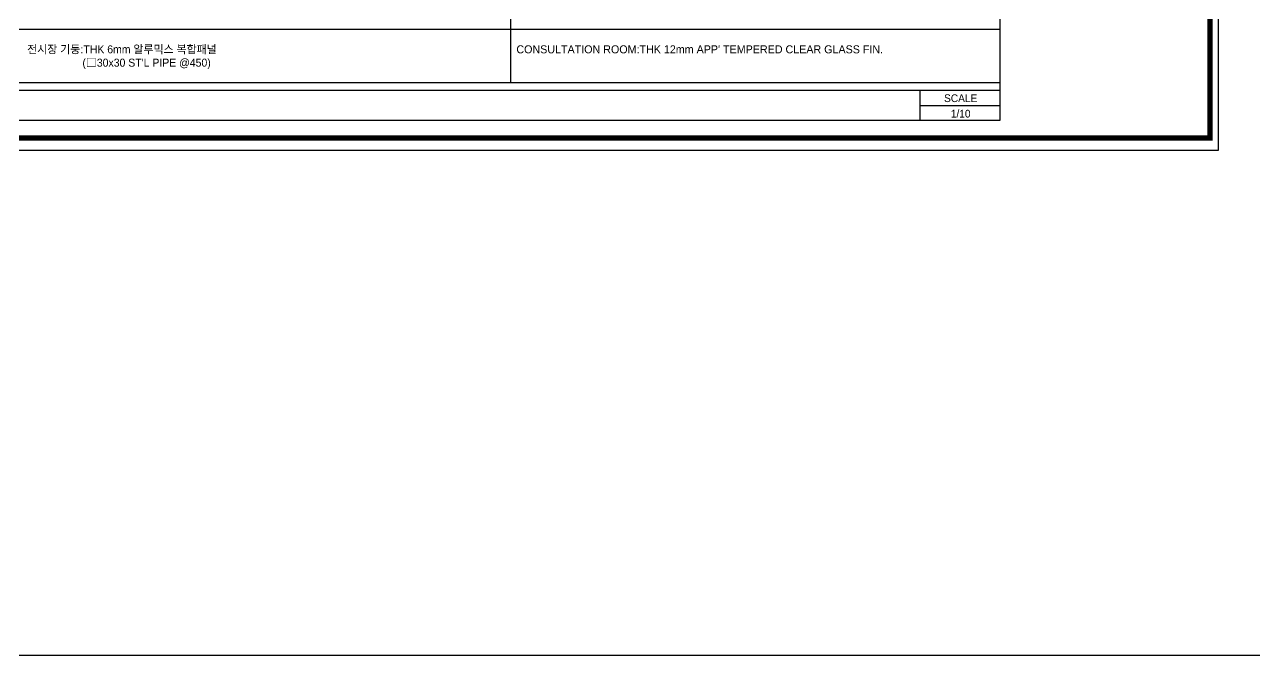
# Model space of a CAD drawing. Header units: millimetres. Extents: x 7297 to 60227, y -7497 to 19324.
# Drawn here: x 54290 to 57055, y -7497 to -6079 of the extents above; entities that cross this region are included whole.
import ezdxf
from ezdxf.enums import TextEntityAlignment as Align

# ---------------------------------------------------------------- set-up
doc = ezdxf.new("R2010")
doc.units = ezdxf.units.MM
for name, color, linetype in [('NS_COL_MAGENTA', 6, 'Continuous'), ('NS_COL_RED', 1, 'Continuous'), ('NS_DIM', 1, 'Continuous'), ('NS_FORM', 7, 'Continuous'), ('NS_TEXT', 2, 'Continuous'), ('NS_TEXT_TITLE', 141, 'Continuous')]:
    doc.layers.add(name, color=color, linetype=linetype)
doc.styles.add('DH-TEXT', font='')
doc.styles.add('울릉도 L', font='')
doc.styles.get('DH-TEXT').set_extended_font_data('Modern H Medium')
doc.styles.get('울릉도 L').set_extended_font_data('HY울릉도L')

# ---------------------------------------------------------------- blocks, each defined once
blk = doc.blocks.new('AL-TEMPLATE')
at = {"color": 7, "ltscale": 2}
blk.add_lwpolyline([(1972.34, 1515.25), (1972.34, 921.25), (2812.34, 921.25), (2812.34, 1515.25)], close=True, dxfattribs=at)
at = {"color": 8, "const_width": 2.5}
blk.add_lwpolyline([(1976.34, 1509.45), (2808.34, 1509.45), (2808.34, 927.05), (1976.34, 927.05)], close=True, dxfattribs=at)
at = {"color": 9}
blk.add_lwpolyline([(1984.07, 1501.32), (2709.08, 1501.32), (2709.08, 935.18), (1984.07, 935.18)], close=True, dxfattribs=at)

msp = doc.modelspace()

# ---------------------------------------------------------------- linework, layer by layer
at = {"layer": 'NS_COL_MAGENTA'}
for p, q in [((56303.16, -6294.71), (56303.16, -6227.02)), ((56303.16, -6294.71), (56303.16, -6227.02)), ((56303.16, -6260.86), (56482.51, -6260.86)), ((56303.16, -6260.86), (56482.51, -6260.86))]:
    msp.add_line(p, q, dxfattribs=at)
at = {"layer": 'NS_COL_RED'}
msp.add_line((55382.51, -6208.7), (55382.51, -3648.69), dxfattribs=at)
at = {"layer": 'NS_DIM'}
for p, q in [((53032.51, -6088.7), (56482.51, -6088.7)), ((53032.51, -6208.7), (56482.51, -6208.7)), ((56482.51, -6227.02), (53032.51, -6227.02))]:
    msp.add_line(p, q, dxfattribs=at)
at = {"layer": 'NS_FORM'}
msp.add_lwpolyline([(52154.82, -2558.01), (57621.32, -2558.01), (57621.32, -7497.15), (52154.82, -7497.15)], close=True, dxfattribs=at)

# ---------------------------------------------------------------- block references
at = {"layer": 'NS_FORM', "xscale": 4.758564927853953, "yscale": 4.758564927853953, "zscale": 4.758564927853953}
msp.add_blockref('AL-TEMPLATE', (43591.17, -10744.83), dxfattribs=at)

# ---------------------------------------------------------------- texts
at = {"layer": 'NS_TEXT', "char_height": 18, "attachment_point": 1, "style": 'DH-TEXT'}
for s, insert, width in [("{\\fGulim|b0|i0|c129|p50;\\C256;전시장 기둥\\fModern H Medium|b0|i0|c129|p50;:T\\fHyundai M Hinted|b0|i0|c129|p50;HK 6mm \\fGulim|b0|i0|c129|p50;알루믹스\\fHyundai M Hinted|b0|i0|c129|p50; \\fGulim|b0|i0|c129|p50;복합패널\\fHyundai M Hinted|b0|i0|c129|p50;\\P                   (\\fGulim|b0|i0|c129|p50;□\\fHyundai M Hinted|b0|i0|c129|p50;30x30 ST'L PIPE @450)}", (54295.27, -6125.31), 1048.4639), ("CONSULTATION ROOM:THK 12mm APP' TEMPERED CLEAR GLASS FIN.", (55395.27, -6125.31), 950)]:
    msp.add_mtext(s, dxfattribs=dict(at, insert=insert, width=width))
at = {"layer": 'NS_TEXT_TITLE', "ltscale": 10, "style": '울릉도 L'}
for s, p in [('SCALE', (56394.19, -6252.95)), ('1/10', (56394.19, -6287.73))]:
    msp.add_text(s, height=17.406, dxfattribs=at).set_placement(p, align=Align.CENTER)

doc.saveas('drawing.dxf')
